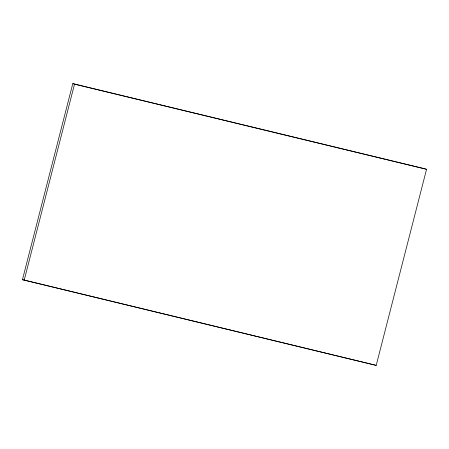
<?xml version="1.0" encoding="UTF-8"?>
<svg xmlns="http://www.w3.org/2000/svg" width="449" height="449" viewBox="0 0 449 449"><rect width="100%" height="100%" fill="white"/><g stroke="black" fill="none" stroke-linecap="round" stroke-linejoin="round"><path stroke-width="0.67" d="M22.45 279.682L72.794 83.615L424.821 168.768L426.55 169.318L376.206 365.385L22.45 279.682L376.206 365.385M24.179 280.232L74.523 84.159L72.794 83.615M74.523 84.159L426.55 169.318"/></g></svg>
